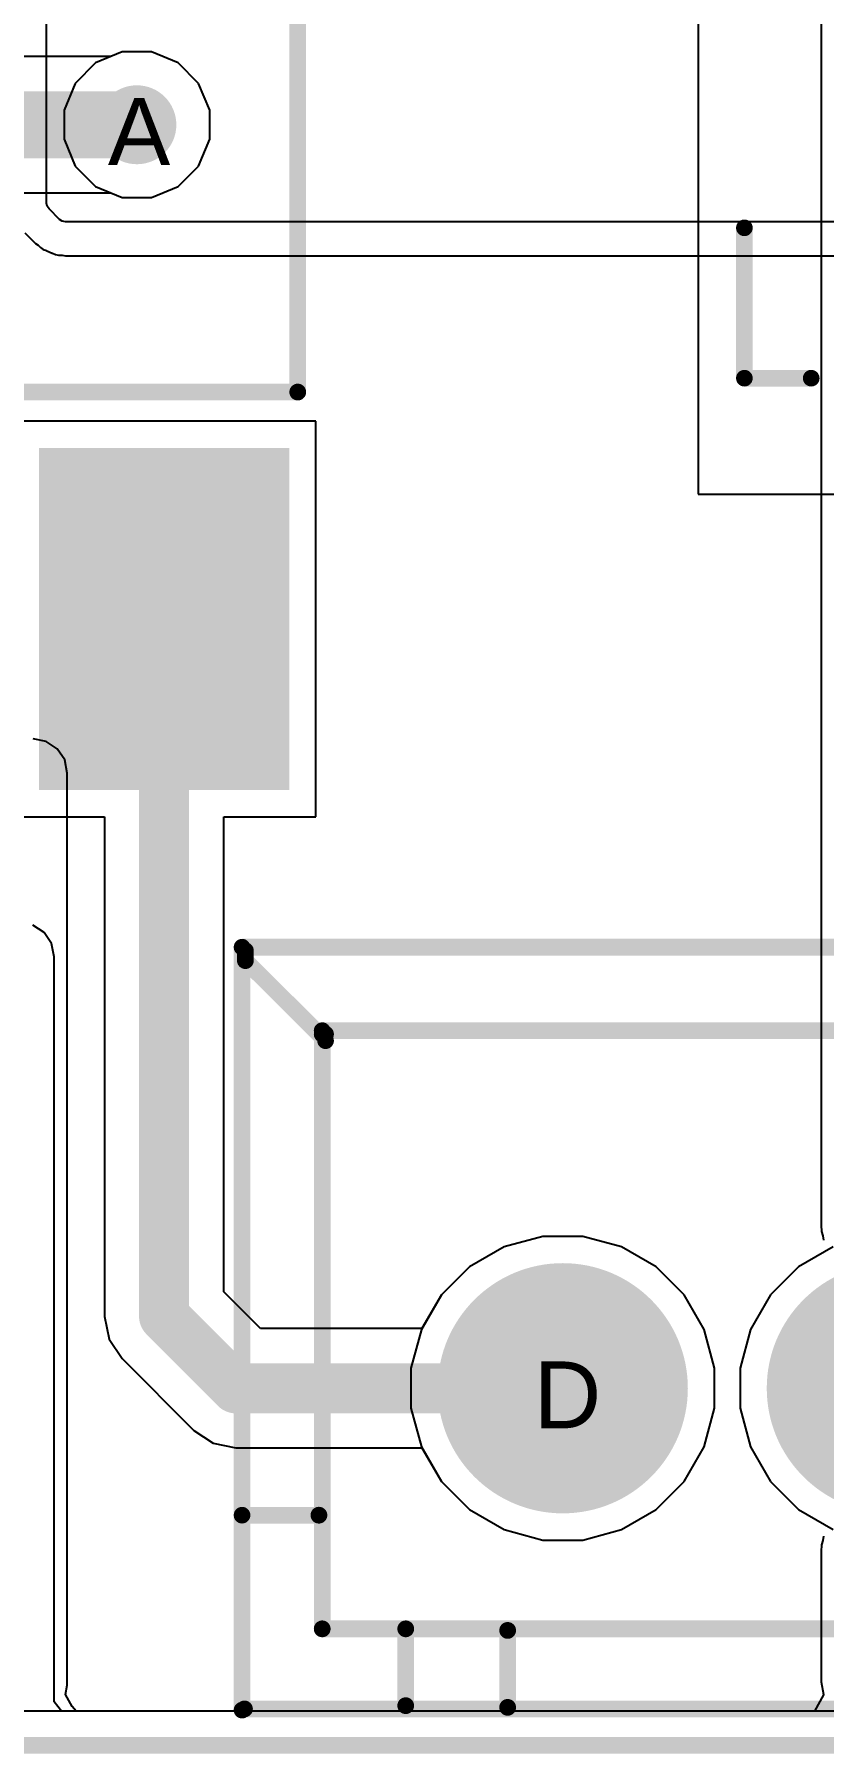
# Model space of a CAD drawing. Header units: inches. Extents: x 0 to 5271, y 0 to 5417.
# Drawn here: x 129.5 to 135.5, y -0.06 to 13.01 of the extents above; entities that cross this region are included whole.
import ezdxf

# ---------------------------------------------------------------- set-up
doc = ezdxf.new("R2010")
doc.units = ezdxf.units.IN
for name, color, linetype in [('Board_Outline', 216, 'Continuous'), ('Bottom Layer', 5, 'Continuous'), ('Bottom Overlay', 54, 'Continuous'), ('Bottom Solder', 6, 'Continuous'), ('Drill Drawing', 1, 'Continuous'), ('L2_GND1', 16, 'Continuous'), ('L3_SIG1', 76, 'Continuous'), ('L4_PWR', 90, 'Continuous'), ('L5_GND2', 156, 'Continuous'), ('L6_SIG2', 130, 'Continuous'), ('L7_GND3', 216, 'Continuous'), ('Multi-Layer', 9, 'Continuous'), ('Pad Holes', 156, 'Continuous'), ('Top Layer', 1, 'Continuous'), ('Top Overlay', 2, 'Continuous'), ('Top Paste', 8, 'Continuous'), ('Top Solder', 216, 'Continuous'), ('Via Holes', 16, 'Continuous')]:
    doc.layers.add(name, color=color, linetype=linetype)
doc.styles.add('Arial', font='', dxfattribs={"height": 0.2})
doc.styles.get('Arial').set_extended_font_data('Arial')

# ---------------------------------------------------------------- blocks, each defined once
blk = doc.blocks.new('PC817X2NIPW_190')
at = {"layer": 'Top Layer'}
for points in [[(-3.65, 2.17), (-3.65, 0.37), (-6.15, 0.37), (-6.15, 2.17)], [(6.15, 2.17), (6.15, 0.37), (3.65, 0.37), (3.65, 2.17)], [(-3.65, -0.37), (-3.65, -2.17), (-6.15, -2.17), (-6.15, -0.37)], [(6.15, -0.37), (6.15, -2.17), (3.65, -2.17), (3.65, -0.37)]]:
    blk.add_hatch(color=1, dxfattribs=at).paths.add_polyline_path(points)
at = {"layer": 'Top Paste'}
for points in [[(-3.65, 2.17), (-3.65, 0.37), (-6.15, 0.37), (-6.15, 2.17)], [(6.15, 2.17), (6.15, 0.37), (3.65, 0.37), (3.65, 2.17)], [(-3.65, -0.37), (-3.65, -2.17), (-6.15, -2.17), (-6.15, -0.37)], [(6.15, -0.37), (6.15, -2.17), (3.65, -2.17), (3.65, -0.37)]]:
    blk.add_hatch(color=8, dxfattribs=at).paths.add_polyline_path(points)
at = {"layer": 'Top Solder'}
for points in [[(-3.599, 2.221), (-3.599, 0.319), (-6.201, 0.319), (-6.201, 2.221)], [(6.201, 2.221), (6.201, 0.319), (3.599, 0.319), (3.599, 2.221)], [(-3.599, -0.319), (-3.599, -2.221), (-6.201, -2.221), (-6.201, -0.319)], [(6.201, -0.319), (6.201, -2.221), (3.599, -2.221), (3.599, -0.319)]]:
    blk.add_hatch(color=216, dxfattribs=at).paths.add_polyline_path(points)
at = {"layer": 'Top Overlay'}
for points in [[(-3.175, 2.314, 0.127, 0.127, 0), (-3.175, -2.286, 0.127, 0.127, 0)], [(-3.175, 2.314, 0.127, 0.127, 0), (3.325, 2.314, 0.127, 0.127, 0)], [(3.325, 2.314, 0.127, 0.127, 0), (3.325, -2.286, 0.127, 0.127, 0)], [(-6.477, 1.473, 0.25, 0.25, 0), (-6.477, 1.219, 0.25, 0.25, 0)], [(-6.477, 1.473, 0.25, 0.25, 0), (-6.35, 1.346, 0.25, 0.25, 0)], [(-6.35, 1.346, 0.25, 0.25, 0), (-6.477, 1.219, 0.25, 0.25, 0)], [(-3.175, -2.286, 0.127, 0.127, 0), (3.325, -2.286, 0.127, 0.127, 0)]]:
    blk.add_lwpolyline(points, format="xyseb", dxfattribs=at)
for points in [[(-3.207, 2.314, 0.0635, 0.0635, 1), (-3.143, 2.314, 0.0635, 0.0635, 1)], [(-3.207, 2.314, 0.0635, 0.0635, 1), (-3.143, 2.314, 0.0635, 0.0635, 1)], [(3.293, 2.314, 0.0635, 0.0635, 1), (3.357, 2.314, 0.0635, 0.0635, 1)], [(3.293, 2.314, 0.0635, 0.0635, 1), (3.357, 2.314, 0.0635, 0.0635, 1)], [(-6.539, 1.473, 0.125, 0.125, 1), (-6.414, 1.473, 0.125, 0.125, 1)], [(-6.539, 1.473, 0.125, 0.125, 1), (-6.414, 1.473, 0.125, 0.125, 1)], [(-6.412, 1.346, 0.125, 0.125, 1), (-6.287, 1.346, 0.125, 0.125, 1)], [(-6.412, 1.346, 0.125, 0.125, 1), (-6.287, 1.346, 0.125, 0.125, 1)], [(-6.539, 1.219, 0.125, 0.125, 1), (-6.414, 1.219, 0.125, 0.125, 1)], [(-6.539, 1.219, 0.125, 0.125, 1), (-6.414, 1.219, 0.125, 0.125, 1)], [(-3.207, -2.286, 0.0635, 0.0635, 1), (-3.143, -2.286, 0.0635, 0.0635, 1)], [(-3.207, -2.286, 0.0635, 0.0635, 1), (-3.143, -2.286, 0.0635, 0.0635, 1)], [(3.293, -2.286, 0.0635, 0.0635, 1), (3.357, -2.286, 0.0635, 0.0635, 1)], [(3.293, -2.286, 0.0635, 0.0635, 1), (3.357, -2.286, 0.0635, 0.0635, 1)]]:
    blk.add_lwpolyline(points, format="xyseb", close=True, dxfattribs=at)
blk = doc.blocks.new('XH_2A_Y_192')
at = {"layer": 'Bottom Layer'}
h = blk.add_hatch(color=5, dxfattribs=at)
edge = h.paths.add_edge_path()
edge.add_arc((0, 0), 0.9, 0, 360)
h = blk.add_hatch(color=5, dxfattribs=at)
edge = h.paths.add_edge_path()
edge.add_arc((2.502, 0), 0.9, 0, 360)
at = {"layer": 'Bottom Solder'}
h = blk.add_hatch(color=6, dxfattribs=at)
edge = h.paths.add_edge_path()
edge.add_arc((0, 0), 0.951, 0, 360)
h = blk.add_hatch(color=6, dxfattribs=at)
edge = h.paths.add_edge_path()
edge.add_arc((2.502, 0), 0.951, 0, 360)
at = {"layer": 'L2_GND1'}
h = blk.add_hatch(color=16, dxfattribs=at)
edge = h.paths.add_edge_path()
edge.add_arc((0, 0), 0.9, 0, 360)
h = blk.add_hatch(color=16, dxfattribs=at)
edge = h.paths.add_edge_path()
edge.add_arc((2.502, 0), 0.9, 0, 360)
at = {"layer": 'L3_SIG1'}
h = blk.add_hatch(color=76, dxfattribs=at)
edge = h.paths.add_edge_path()
edge.add_arc((0, 0), 0.9, 0, 360)
h = blk.add_hatch(color=76, dxfattribs=at)
edge = h.paths.add_edge_path()
edge.add_arc((2.502, 0), 0.9, 0, 360)
at = {"layer": 'L4_PWR'}
h = blk.add_hatch(color=90, dxfattribs=at)
edge = h.paths.add_edge_path()
edge.add_arc((0, 0), 0.9, 0, 360)
h = blk.add_hatch(color=90, dxfattribs=at)
edge = h.paths.add_edge_path()
edge.add_arc((2.502, 0), 0.9, 0, 360)
at = {"layer": 'L5_GND2'}
h = blk.add_hatch(color=156, dxfattribs=at)
edge = h.paths.add_edge_path()
edge.add_arc((0, 0), 0.9, 0, 360)
h = blk.add_hatch(color=156, dxfattribs=at)
edge = h.paths.add_edge_path()
edge.add_arc((2.502, 0), 0.9, 0, 360)
at = {"layer": 'L6_SIG2'}
h = blk.add_hatch(color=130, dxfattribs=at)
edge = h.paths.add_edge_path()
edge.add_arc((0, 0), 0.9, 0, 360)
h = blk.add_hatch(color=130, dxfattribs=at)
edge = h.paths.add_edge_path()
edge.add_arc((2.502, 0), 0.9, 0, 360)
at = {"layer": 'L7_GND3'}
h = blk.add_hatch(color=216, dxfattribs=at)
edge = h.paths.add_edge_path()
edge.add_arc((0, 0), 0.9, 0, 360)
h = blk.add_hatch(color=216, dxfattribs=at)
edge = h.paths.add_edge_path()
edge.add_arc((2.502, 0), 0.9, 0, 360)
at = {"layer": 'Multi-Layer'}
h = blk.add_hatch(color=9, dxfattribs=at)
edge = h.paths.add_edge_path()
edge.add_arc((0, 0), 0.9, 0, 360)
h = blk.add_hatch(color=9, dxfattribs=at)
edge = h.paths.add_edge_path()
edge.add_arc((2.502, 0), 0.9, 0, 360)
at = {"layer": 'Pad Holes'}
h = blk.add_hatch(color=7, dxfattribs=at)
edge = h.paths.add_edge_path()
edge.add_arc((0, 0), 0.5, 0, 360)
h = blk.add_hatch(color=7, dxfattribs=at)
edge = h.paths.add_edge_path()
edge.add_arc((2.502, 0), 0.5, 0, 360)
at = {"layer": 'Top Layer'}
h = blk.add_hatch(color=1, dxfattribs=at)
edge = h.paths.add_edge_path()
edge.add_arc((0, 0), 0.9, 0, 360)
h = blk.add_hatch(color=1, dxfattribs=at)
edge = h.paths.add_edge_path()
edge.add_arc((2.502, 0), 0.9, 0, 360)
at = {"layer": 'Top Solder'}
h = blk.add_hatch(color=216, dxfattribs=at)
edge = h.paths.add_edge_path()
edge.add_arc((0, 0), 0.951, 0, 360)
h = blk.add_hatch(color=216, dxfattribs=at)
edge = h.paths.add_edge_path()
edge.add_arc((2.502, 0), 0.951, 0, 360)
at = {"layer": 'Top Overlay'}
for points in [[(-2.438, 3.353, 0.127, 0.127, 0), (5.062, 3.353, 0.127, 0.127, 0)], [(-2.438, -2.447, 0.127, 0.127, 0), (-2.438, 3.353, 0.127, 0.127, 0)], [(5.08, -2.438, 0.127, 0.127, 0), (5.08, 3.353, 0.127, 0.127, 0)], [(-2.413, 3.251, 0.127, 0.127, 0), (-2.413, 3.327, 0.127, 0.127, 0)], [(-2.413, 3.251, 0.127, 0.127, 0), (-1.803, 2.642, 0.127, 0.127, 0)], [(4.42, 2.642, 0.127, 0.127, 0), (5.029, 3.251, 0.127, 0.127, 0)], [(5.029, 3.251, 0.127, 0.127, 0), (5.029, 3.327, 0.127, 0.127, 0)], [(-1.829, 2.718, 0.127, 0.127, 0), (4.445, 2.718, 0.127, 0.127, 0)], [(-1.829, 2.692, 0.127, 0.127, 0), (-1.803, 2.692, 0.127, 0.127, 0)], [(-1.829, -1.829, 0.127, 0.127, 0), (-1.829, 2.692, 0.127, 0.127, 0)], [(4.445, -1.829, 0.127, 0.127, 0), (4.445, 2.718, 0.127, 0.127, 0)], [(-2.438, -0.965, 0.127, 0.127, 0), (-1.854, -0.965, 0.127, 0.127, 0)], [(4.47, -1.143, 0.127, 0.127, 0), (5.055, -1.143, 0.127, 0.127, 0)], [(-1.829, -1.829, 0.127, 0.127, 0), (4.445, -1.829, 0.127, 0.127, 0)], [(-1.194, -2.413, 0.127, 0.127, 0), (-1.194, -1.829, 0.127, 0.127, 0)], [(-0.419, -2.426, 0.127, 0.127, 0), (-0.419, -1.841, 0.127, 0.127, 0)], [(3.048, -2.413, 0.127, 0.127, 0), (3.048, -1.829, 0.127, 0.127, 0)], [(3.823, -2.426, 0.127, 0.127, 0), (3.823, -1.841, 0.127, 0.127, 0)], [(-2.42, -2.438, 0.127, 0.127, 0), (5.08, -2.438, 0.127, 0.127, 0)]]:
    blk.add_lwpolyline(points, format="xyseb", dxfattribs=at)
for points in [[(-2.47, 3.353, 0.0635, 0.0635, 1), (-2.407, 3.353, 0.0635, 0.0635, 1)], [(-2.47, 3.353, 0.0635, 0.0635, 1), (-2.407, 3.353, 0.0635, 0.0635, 1)], [(5.03, 3.353, 0.0635, 0.0635, 1), (5.093, 3.353, 0.0635, 0.0635, 1)], [(5.048, 3.353, 0.0635, 0.0635, 1), (5.112, 3.353, 0.0635, 0.0635, 1)], [(-2.445, 3.327, 0.0635, 0.0635, 1), (-2.381, 3.327, 0.0635, 0.0635, 1)], [(-2.445, 3.251, 0.0635, 0.0635, 1), (-2.381, 3.251, 0.0635, 0.0635, 1)], [(-2.445, 3.251, 0.0635, 0.0635, 1), (-2.381, 3.251, 0.0635, 0.0635, 1)], [(4.997, 3.327, 0.0635, 0.0635, 1), (5.061, 3.327, 0.0635, 0.0635, 1)], [(4.997, 3.251, 0.0635, 0.0635, 1), (5.061, 3.251, 0.0635, 0.0635, 1)], [(4.997, 3.251, 0.0635, 0.0635, 1), (5.061, 3.251, 0.0635, 0.0635, 1)], [(-1.861, 2.718, 0.0635, 0.0635, 1), (-1.797, 2.718, 0.0635, 0.0635, 1)], [(-1.861, 2.692, 0.0635, 0.0635, 1), (-1.797, 2.692, 0.0635, 0.0635, 1)], [(-1.861, 2.692, 0.0635, 0.0635, 1), (-1.797, 2.692, 0.0635, 0.0635, 1)], [(-1.835, 2.692, 0.0635, 0.0635, 1), (-1.772, 2.692, 0.0635, 0.0635, 1)], [(4.413, 2.718, 0.0635, 0.0635, 1), (4.477, 2.718, 0.0635, 0.0635, 1)], [(4.413, 2.718, 0.0635, 0.0635, 1), (4.477, 2.718, 0.0635, 0.0635, 1)], [(-1.835, 2.642, 0.0635, 0.0635, 1), (-1.772, 2.642, 0.0635, 0.0635, 1)], [(4.388, 2.642, 0.0635, 0.0635, 1), (4.451, 2.642, 0.0635, 0.0635, 1)], [(-2.47, -0.965, 0.0635, 0.0635, 1), (-2.407, -0.965, 0.0635, 0.0635, 1)], [(-1.886, -0.965, 0.0635, 0.0635, 1), (-1.822, -0.965, 0.0635, 0.0635, 1)], [(4.439, -1.143, 0.0635, 0.0635, 1), (4.502, -1.143, 0.0635, 0.0635, 1)], [(5.023, -1.143, 0.0635, 0.0635, 1), (5.086, -1.143, 0.0635, 0.0635, 1)], [(-1.861, -1.829, 0.0635, 0.0635, 1), (-1.797, -1.829, 0.0635, 0.0635, 1)], [(-1.861, -1.829, 0.0635, 0.0635, 1), (-1.797, -1.829, 0.0635, 0.0635, 1)], [(-1.226, -1.829, 0.0635, 0.0635, 1), (-1.162, -1.829, 0.0635, 0.0635, 1)], [(-0.451, -1.841, 0.0635, 0.0635, 1), (-0.387, -1.841, 0.0635, 0.0635, 1)], [(3.016, -1.829, 0.0635, 0.0635, 1), (3.08, -1.829, 0.0635, 0.0635, 1)], [(3.791, -1.841, 0.0635, 0.0635, 1), (3.854, -1.841, 0.0635, 0.0635, 1)], [(4.413, -1.829, 0.0635, 0.0635, 1), (4.477, -1.829, 0.0635, 0.0635, 1)], [(4.413, -1.829, 0.0635, 0.0635, 1), (4.477, -1.829, 0.0635, 0.0635, 1)], [(-1.226, -2.413, 0.0635, 0.0635, 1), (-1.162, -2.413, 0.0635, 0.0635, 1)], [(3.016, -2.413, 0.0635, 0.0635, 1), (3.08, -2.413, 0.0635, 0.0635, 1)], [(-2.47, -2.447, 0.0635, 0.0635, 1), (-2.407, -2.447, 0.0635, 0.0635, 1)], [(-2.452, -2.438, 0.0635, 0.0635, 1), (-2.388, -2.438, 0.0635, 0.0635, 1)], [(-0.451, -2.426, 0.0635, 0.0635, 1), (-0.387, -2.426, 0.0635, 0.0635, 1)], [(3.791, -2.426, 0.0635, 0.0635, 1), (3.854, -2.426, 0.0635, 0.0635, 1)], [(5.048, -2.438, 0.0635, 0.0635, 1), (5.112, -2.438, 0.0635, 0.0635, 1)], [(5.048, -2.438, 0.0635, 0.0635, 1), (5.112, -2.438, 0.0635, 0.0635, 1)]]:
    blk.add_lwpolyline(points, format="xyseb", close=True, dxfattribs=at)
blk = doc.blocks.new('XKNANO_113_B_294')
at = {"layer": 'Bottom Overlay'}
for points in [[(6.579, -7.061, 0.127, 0.127, 0), (6.579, -6.553, 0.127, 0.127, 0)], [(6.579, -7.061, 0.127, 0.127, 0), (5.436, -7.061, 0.127, 0.127, 0)]]:
    blk.add_lwpolyline(points, format="xyseb", dxfattribs=at)
for points in [[(6.547, -6.553, 0.0635, 0.0635, 1), (6.61, -6.553, 0.0635, 0.0635, 1)], [(5.404, -7.061, 0.0635, 0.0635, 1), (5.467, -7.061, 0.0635, 0.0635, 1)], [(6.547, -7.061, 0.0635, 0.0635, 1), (6.61, -7.061, 0.0635, 0.0635, 1)], [(6.547, -7.061, 0.0635, 0.0635, 1), (6.61, -7.061, 0.0635, 0.0635, 1)]]:
    blk.add_lwpolyline(points, format="xyseb", close=True, dxfattribs=at)

msp = doc.modelspace()

# ---------------------------------------------------------------- hatches: boundary and pattern name
at = {"layer": 'Bottom Layer'}
h = msp.add_hatch(color=5, dxfattribs=at)
edge = h.paths.add_edge_path()
edge.add_arc((130.277, 12.319), 0.3, 0, 360)
at = {"layer": 'L2_GND1'}
h = msp.add_hatch(color=16, dxfattribs=at)
edge = h.paths.add_edge_path()
edge.add_arc((130.277, 12.319), 0.3, 0, 360)
at = {"layer": 'L3_SIG1'}
h = msp.add_hatch(color=76, dxfattribs=at)
edge = h.paths.add_edge_path()
edge.add_arc((130.277, 12.319), 0.3, 0, 360)
at = {"layer": 'L4_PWR'}
h = msp.add_hatch(color=90, dxfattribs=at)
edge = h.paths.add_edge_path()
edge.add_arc((130.277, 12.319), 0.3, 0, 360)
at = {"layer": 'L5_GND2'}
h = msp.add_hatch(color=156, dxfattribs=at)
edge = h.paths.add_edge_path()
edge.add_arc((130.277, 12.319), 0.3, 0, 360)
at = {"layer": 'L6_SIG2'}
h = msp.add_hatch(color=130, dxfattribs=at)
edge = h.paths.add_edge_path()
edge.add_arc((130.277, 12.319), 0.3, 0, 360)
at = {"layer": 'L7_GND3'}
h = msp.add_hatch(color=216, dxfattribs=at)
edge = h.paths.add_edge_path()
edge.add_arc((130.277, 12.319), 0.3, 0, 360)
at = {"layer": 'Top Layer'}
h = msp.add_hatch(color=1, dxfattribs=at)
edge = h.paths.add_edge_path()
edge.add_arc((130.277, 12.319), 0.3, 0, 360)
at = {"layer": 'Via Holes'}
h = msp.add_hatch(color=7, dxfattribs=at)
edge = h.paths.add_edge_path()
edge.add_arc((130.277, 12.319), 0.15, 0, 360)

# ---------------------------------------------------------------- linework, layer by layer
at = {"layer": 'Board_Outline'}
msp.add_lwpolyline([(0, 0, 0.127, 0.127, 0), (150, 0, 0.127, 0.127, 0)], format="xyseb", dxfattribs=at)
at = {"layer": 'Bottom Layer'}
for p, q in [((134.544, 38.354), (134.544, 11.466)), ((134.544, 13.847), (134.544, 11.466)), ((130.079, 12.837), (110.654, 12.837)), ((130.166, 12.873), (130.079, 12.837)), ((130.387, 12.873), (130.166, 12.873)), ((130.59, 12.789), (130.387, 12.873)), ((130.746, 12.633), (130.59, 12.789)), ((130.831, 12.429), (130.746, 12.633)), ((130.831, 12.209), (130.831, 12.429)), ((130.746, 12.005), (130.831, 12.209)), ((130.59, 11.849), (130.746, 12.005)), ((110.439, 11.801), (130.079, 11.801)), ((130.079, 11.801), (130.166, 11.765)), ((130.166, 11.765), (130.387, 11.765)), ((130.387, 11.765), (130.59, 11.849)), ((134.544, 11.466), (134.544, 11.39)), ((134.544, 11.466), (134.544, 9.511)), ((134.544, 11.39), (134.544, 9.511)), ((134.544, 9.511), (150, 9.511)), ((134.544, 9.511), (149.741, 9.511)), ((133.363, 3.868), (133.07, 3.79)), ((133.667, 3.868), (133.363, 3.868)), ((133.961, 3.79), (133.667, 3.868)), ((133.07, 3.79), (132.807, 3.638)), ((134.224, 3.638), (133.961, 3.79)), ((132.807, 3.638), (132.592, 3.423)), ((134.439, 3.423), (134.224, 3.638)), ((132.592, 3.423), (132.44, 3.16)), ((134.59, 3.16), (134.439, 3.423)), ((132.44, 3.16), (132.361, 2.866)), ((134.669, 2.866), (134.59, 3.16)), ((132.361, 2.866), (132.361, 2.562)), ((134.669, 2.562), (134.669, 2.866)), ((132.361, 2.562), (132.44, 2.269)), ((134.59, 2.269), (134.669, 2.562)), ((132.44, 2.269), (132.592, 2.006)), ((134.439, 2.006), (134.59, 2.269)), ((132.592, 2.006), (132.807, 1.791)), ((134.224, 1.791), (134.439, 2.006)), ((132.807, 1.791), (133.07, 1.639)), ((133.961, 1.639), (134.224, 1.791)), ((133.07, 1.639), (133.363, 1.56)), ((133.667, 1.56), (133.961, 1.639)), ((133.363, 1.56), (133.667, 1.56)), ((149.741, 0.259), (124.459, 0.259))]:
    msp.add_line(p, q, dxfattribs=at)
msp.add_lwpolyline([(110.439, 12.319, 0.508, 0.508, 0), (130.277, 12.319, 0.508, 0.508, 0)], format="xyseb", dxfattribs=at)
msp.add_lwpolyline([(130.15, 12.319, 0.254, 0.254, 1), (130.404, 12.319, 0.254, 0.254, 1)], format="xyseb", close=True, dxfattribs=at)
at = {"layer": 'L2_GND1'}
for p, q in [((135.479, 38.405), (135.479, 3.938)), ((130.166, 12.873), (129.963, 12.789)), ((130.387, 12.873), (130.166, 12.873)), ((130.59, 12.789), (130.387, 12.873)), ((129.963, 12.789), (129.807, 12.633)), ((130.746, 12.633), (130.59, 12.789)), ((129.807, 12.633), (129.723, 12.429)), ((130.831, 12.429), (130.746, 12.633)), ((129.723, 12.429), (129.723, 12.209)), ((130.831, 12.209), (130.831, 12.429)), ((129.723, 12.209), (129.807, 12.005)), ((130.746, 12.005), (130.831, 12.209)), ((129.807, 12.005), (129.963, 11.849)), ((130.59, 11.849), (130.746, 12.005)), ((129.963, 11.849), (130.166, 11.765)), ((130.166, 11.765), (130.387, 11.765)), ((130.387, 11.765), (130.59, 11.849)), ((135.479, 3.938), (135.482, 3.922)), ((135.482, 3.922), (135.481, 3.905)), ((133.363, 3.868), (133.07, 3.79)), ((133.667, 3.868), (133.363, 3.868)), ((133.961, 3.79), (133.667, 3.868)), ((135.481, 3.905), (135.492, 3.873)), ((135.492, 3.873), (135.498, 3.839)), ((133.07, 3.79), (132.807, 3.638)), ((134.224, 3.638), (133.961, 3.79)), ((132.807, 3.638), (132.592, 3.423)), ((134.439, 3.423), (134.224, 3.638)), ((132.592, 3.423), (132.44, 3.16)), ((134.59, 3.16), (134.439, 3.423)), ((132.44, 3.16), (132.361, 2.866)), ((134.669, 2.866), (134.59, 3.16)), ((132.361, 2.866), (132.361, 2.562)), ((134.669, 2.562), (134.669, 2.866)), ((132.361, 2.562), (132.44, 2.269)), ((134.59, 2.269), (134.669, 2.562)), ((132.44, 2.269), (132.592, 2.006)), ((134.439, 2.006), (134.59, 2.269)), ((132.592, 2.006), (132.807, 1.791)), ((134.224, 1.791), (134.439, 2.006)), ((132.807, 1.791), (133.07, 1.639)), ((133.961, 1.639), (134.224, 1.791)), ((133.07, 1.639), (133.363, 1.56)), ((133.667, 1.56), (133.961, 1.639)), ((135.498, 1.589), (135.492, 1.556)), ((133.363, 1.56), (133.667, 1.56)), ((135.482, 1.507), (135.479, 1.49)), ((135.479, 1.49), (135.479, 0.483)), ((135.492, 1.556), (135.481, 1.524)), ((135.481, 1.524), (135.482, 1.507)), ((135.479, 0.483), (135.498, 0.386)), ((135.498, 0.383), (135.429, 0.259)), ((135.498, 0.386), (135.498, 0.383)), ((135.429, 0.259), (93.91, 0.259))]:
    msp.add_line(p, q, dxfattribs=at)
at = {"layer": 'L3_SIG1'}
for p, q in [((130.166, 12.873), (129.963, 12.789)), ((130.387, 12.873), (130.166, 12.873)), ((130.59, 12.789), (130.387, 12.873)), ((129.963, 12.789), (129.807, 12.633)), ((130.746, 12.633), (130.59, 12.789)), ((129.807, 12.633), (129.723, 12.429)), ((130.831, 12.429), (130.746, 12.633)), ((129.723, 12.429), (129.723, 12.209)), ((130.831, 12.209), (130.831, 12.429)), ((129.723, 12.209), (129.807, 12.005)), ((130.746, 12.005), (130.831, 12.209)), ((129.807, 12.005), (129.963, 11.849)), ((130.59, 11.849), (130.746, 12.005)), ((129.963, 11.849), (130.166, 11.765)), ((130.166, 11.765), (130.387, 11.765)), ((130.387, 11.765), (130.59, 11.849)), ((129.571, 6.178), (129.487, 6.234)), ((129.627, 6.094), (129.571, 6.178)), ((129.647, 5.994), (129.627, 6.094)), ((129.647, 0.33), (129.647, 5.994)), ((133.363, 3.868), (133.07, 3.79)), ((133.667, 3.868), (133.363, 3.868)), ((133.961, 3.79), (133.667, 3.868)), ((133.07, 3.79), (132.807, 3.638)), ((134.224, 3.638), (133.961, 3.79)), ((132.807, 3.638), (132.592, 3.423)), ((134.439, 3.423), (134.224, 3.638)), ((132.592, 3.423), (132.44, 3.16)), ((134.59, 3.16), (134.439, 3.423)), ((132.44, 3.16), (132.361, 2.866)), ((134.669, 2.866), (134.59, 3.16)), ((132.361, 2.866), (132.361, 2.562)), ((134.669, 2.562), (134.669, 2.866)), ((132.361, 2.562), (132.44, 2.269)), ((134.59, 2.269), (134.669, 2.562)), ((132.44, 2.269), (132.592, 2.006)), ((134.439, 2.006), (134.59, 2.269)), ((132.592, 2.006), (132.807, 1.791)), ((134.224, 1.791), (134.439, 2.006)), ((132.807, 1.791), (133.07, 1.639)), ((133.961, 1.639), (134.224, 1.791)), ((133.07, 1.639), (133.363, 1.56)), ((133.667, 1.56), (133.961, 1.639)), ((133.363, 1.56), (133.667, 1.56)), ((129.705, 0.259), (129.647, 0.33)), ((149.741, 0.259), (129.705, 0.259))]:
    msp.add_line(p, q, dxfattribs=at)
at = {"layer": 'L4_PWR'}
for p, q in [((129.591, 11.724), (129.591, 15.418)), ((129.595, 11.701), (129.591, 11.724)), ((129.609, 11.681), (129.595, 11.701)), ((129.689, 11.6), (129.609, 11.681)), ((129.709, 11.587), (129.689, 11.6)), ((129.733, 11.582), (129.709, 11.587)), ((149.741, 11.582), (129.733, 11.582)), ((129.426, 11.498), (129.506, 11.417)), ((129.506, 11.417), (129.527, 11.403)), ((129.527, 11.403), (129.545, 11.385)), ((129.545, 11.385), (129.565, 11.372)), ((129.565, 11.372), (129.589, 11.362)), ((129.589, 11.362), (129.59, 11.361)), ((129.59, 11.361), (129.592, 11.361)), ((129.592, 11.361), (129.632, 11.344)), ((129.632, 11.344), (129.634, 11.343)), ((129.634, 11.343), (129.635, 11.343)), ((129.635, 11.343), (129.659, 11.333)), ((129.659, 11.333), (129.682, 11.328)), ((129.682, 11.328), (129.708, 11.328)), ((129.708, 11.328), (129.733, 11.323)), ((129.733, 11.323), (149.741, 11.323)), ((133.363, 3.868), (133.07, 3.79)), ((133.667, 3.868), (133.363, 3.868)), ((133.961, 3.79), (133.667, 3.868)), ((133.07, 3.79), (132.807, 3.638)), ((134.224, 3.638), (133.961, 3.79)), ((135.572, 3.79), (135.308, 3.638)), ((132.807, 3.638), (132.592, 3.423)), ((134.439, 3.423), (134.224, 3.638)), ((135.308, 3.638), (135.094, 3.423)), ((132.592, 3.423), (132.44, 3.16)), ((134.59, 3.16), (134.439, 3.423)), ((135.094, 3.423), (134.942, 3.16)), ((132.44, 3.16), (132.361, 2.866)), ((134.669, 2.866), (134.59, 3.16)), ((134.942, 3.16), (134.863, 2.866)), ((132.361, 2.866), (132.361, 2.562)), ((134.669, 2.562), (134.669, 2.866)), ((134.863, 2.866), (134.863, 2.562)), ((132.361, 2.562), (132.44, 2.269)), ((134.59, 2.269), (134.669, 2.562)), ((134.863, 2.562), (134.942, 2.269)), ((132.44, 2.269), (132.592, 2.006)), ((134.439, 2.006), (134.59, 2.269)), ((134.942, 2.269), (135.094, 2.006)), ((132.592, 2.006), (132.807, 1.791)), ((134.224, 1.791), (134.439, 2.006)), ((135.094, 2.006), (135.308, 1.791)), ((132.807, 1.791), (133.07, 1.639)), ((133.961, 1.639), (134.224, 1.791)), ((135.308, 1.791), (135.572, 1.639)), ((133.07, 1.639), (133.363, 1.56)), ((133.667, 1.56), (133.961, 1.639)), ((133.363, 1.56), (133.667, 1.56)), ((149.741, 0.259), (93.91, 0.259))]:
    msp.add_line(p, q, dxfattribs=at)
at = {"layer": 'L5_GND2'}
for p, q in [((130.166, 12.873), (129.963, 12.789)), ((130.387, 12.873), (130.166, 12.873)), ((130.59, 12.789), (130.387, 12.873)), ((129.963, 12.789), (129.807, 12.633)), ((130.746, 12.633), (130.59, 12.789)), ((129.807, 12.633), (129.723, 12.429)), ((130.831, 12.429), (130.746, 12.633)), ((129.723, 12.429), (129.723, 12.209)), ((130.831, 12.209), (130.831, 12.429)), ((129.723, 12.209), (129.807, 12.005)), ((130.746, 12.005), (130.831, 12.209)), ((129.807, 12.005), (129.963, 11.849)), ((130.59, 11.849), (130.746, 12.005)), ((129.963, 11.849), (130.166, 11.765)), ((130.166, 11.765), (130.387, 11.765)), ((130.387, 11.765), (130.59, 11.849)), ((133.363, 3.868), (133.07, 3.79)), ((133.667, 3.868), (133.363, 3.868)), ((133.961, 3.79), (133.667, 3.868)), ((133.07, 3.79), (132.807, 3.638)), ((134.224, 3.638), (133.961, 3.79)), ((132.807, 3.638), (132.592, 3.423)), ((134.439, 3.423), (134.224, 3.638)), ((132.592, 3.423), (132.44, 3.16)), ((134.59, 3.16), (134.439, 3.423)), ((132.44, 3.16), (132.361, 2.866)), ((134.669, 2.866), (134.59, 3.16)), ((132.361, 2.866), (132.361, 2.562)), ((134.669, 2.562), (134.669, 2.866)), ((132.361, 2.562), (132.44, 2.269)), ((134.59, 2.269), (134.669, 2.562)), ((132.44, 2.269), (132.592, 2.006)), ((134.439, 2.006), (134.59, 2.269)), ((132.592, 2.006), (132.807, 1.791)), ((134.224, 1.791), (134.439, 2.006)), ((132.807, 1.791), (133.07, 1.639)), ((133.961, 1.639), (134.224, 1.791)), ((133.07, 1.639), (133.363, 1.56)), ((133.667, 1.56), (133.961, 1.639)), ((133.363, 1.56), (133.667, 1.56)), ((149.741, 0.259), (93.91, 0.259))]:
    msp.add_line(p, q, dxfattribs=at)
at = {"layer": 'L6_SIG2'}
for p, q in [((130.166, 12.873), (129.963, 12.789)), ((130.387, 12.873), (130.166, 12.873)), ((130.59, 12.789), (130.387, 12.873)), ((129.963, 12.789), (129.807, 12.633)), ((130.746, 12.633), (130.59, 12.789)), ((129.807, 12.633), (129.723, 12.429)), ((130.831, 12.429), (130.746, 12.633)), ((129.723, 12.429), (129.723, 12.209)), ((130.831, 12.209), (130.831, 12.429)), ((129.723, 12.209), (129.807, 12.005)), ((130.746, 12.005), (130.831, 12.209)), ((129.807, 12.005), (129.963, 11.849)), ((130.59, 11.849), (130.746, 12.005)), ((129.963, 11.849), (130.166, 11.765)), ((130.166, 11.765), (130.387, 11.765)), ((130.387, 11.765), (130.59, 11.849)), ((129.588, 7.631), (129.489, 7.65)), ((129.672, 7.575), (129.588, 7.631)), ((129.728, 7.491), (129.672, 7.575)), ((129.748, 7.391), (129.728, 7.491)), ((129.748, 0.457), (129.748, 7.391)), ((133.363, 3.868), (133.07, 3.79)), ((133.667, 3.868), (133.363, 3.868)), ((133.961, 3.79), (133.667, 3.868)), ((133.07, 3.79), (132.807, 3.638)), ((134.224, 3.638), (133.961, 3.79)), ((132.807, 3.638), (132.592, 3.423)), ((134.439, 3.423), (134.224, 3.638)), ((132.592, 3.423), (132.44, 3.16)), ((134.59, 3.16), (134.439, 3.423)), ((132.44, 3.16), (132.361, 2.866)), ((134.669, 2.866), (134.59, 3.16)), ((132.361, 2.866), (132.361, 2.562)), ((134.669, 2.562), (134.669, 2.866)), ((132.361, 2.562), (132.44, 2.269)), ((134.59, 2.269), (134.669, 2.562)), ((132.44, 2.269), (132.592, 2.006)), ((134.439, 2.006), (134.59, 2.269)), ((132.592, 2.006), (132.807, 1.791)), ((134.224, 1.791), (134.439, 2.006)), ((132.807, 1.791), (133.07, 1.639)), ((133.961, 1.639), (134.224, 1.791)), ((133.07, 1.639), (133.363, 1.56)), ((133.667, 1.56), (133.961, 1.639)), ((133.363, 1.56), (133.667, 1.56)), ((129.734, 0.386), (129.748, 0.457)), ((129.784, 0.295), (129.734, 0.386)), ((129.815, 0.259), (129.784, 0.295)), ((149.741, 0.259), (129.815, 0.259))]:
    msp.add_line(p, q, dxfattribs=at)
at = {"layer": 'L7_GND3'}
for p, q in [((130.166, 12.873), (129.963, 12.789)), ((130.387, 12.873), (130.166, 12.873)), ((130.59, 12.789), (130.387, 12.873)), ((129.963, 12.789), (129.807, 12.633)), ((130.746, 12.633), (130.59, 12.789)), ((129.807, 12.633), (129.723, 12.429)), ((130.831, 12.429), (130.746, 12.633)), ((129.723, 12.429), (129.723, 12.209)), ((130.831, 12.209), (130.831, 12.429)), ((129.723, 12.209), (129.807, 12.005)), ((130.746, 12.005), (130.831, 12.209)), ((129.807, 12.005), (129.963, 11.849)), ((130.59, 11.849), (130.746, 12.005)), ((129.963, 11.849), (130.166, 11.765)), ((130.166, 11.765), (130.387, 11.765)), ((130.387, 11.765), (130.59, 11.849)), ((133.363, 3.868), (133.07, 3.79)), ((133.667, 3.868), (133.363, 3.868)), ((133.961, 3.79), (133.667, 3.868)), ((133.07, 3.79), (132.807, 3.638)), ((134.224, 3.638), (133.961, 3.79)), ((132.807, 3.638), (132.592, 3.423)), ((134.439, 3.423), (134.224, 3.638)), ((132.592, 3.423), (132.44, 3.16)), ((134.59, 3.16), (134.439, 3.423)), ((132.44, 3.16), (132.361, 2.866)), ((134.669, 2.866), (134.59, 3.16)), ((132.361, 2.866), (132.361, 2.562)), ((134.669, 2.562), (134.669, 2.866)), ((132.361, 2.562), (132.44, 2.269)), ((134.59, 2.269), (134.669, 2.562)), ((132.44, 2.269), (132.592, 2.006)), ((134.439, 2.006), (134.59, 2.269)), ((132.592, 2.006), (132.807, 1.791)), ((134.224, 1.791), (134.439, 2.006)), ((132.807, 1.791), (133.07, 1.639)), ((133.961, 1.639), (134.224, 1.791)), ((133.07, 1.639), (133.363, 1.56)), ((133.667, 1.56), (133.961, 1.639)), ((133.363, 1.56), (133.667, 1.56)), ((149.741, 0.259), (93.91, 0.259))]:
    msp.add_line(p, q, dxfattribs=at)
at = {"layer": 'Top Layer'}
for p, q in [((130.166, 12.873), (129.963, 12.789)), ((130.387, 12.873), (130.166, 12.873)), ((130.59, 12.789), (130.387, 12.873)), ((129.963, 12.789), (129.807, 12.633)), ((130.746, 12.633), (130.59, 12.789)), ((129.807, 12.633), (129.723, 12.429)), ((130.831, 12.429), (130.746, 12.633)), ((129.723, 12.429), (129.723, 12.209)), ((130.831, 12.209), (130.831, 12.429)), ((129.723, 12.209), (129.807, 12.005)), ((130.746, 12.005), (130.831, 12.209)), ((129.807, 12.005), (129.963, 11.849)), ((130.59, 11.849), (130.746, 12.005)), ((129.963, 11.849), (130.166, 11.765)), ((130.166, 11.765), (130.387, 11.765)), ((130.387, 11.765), (130.59, 11.849)), ((131.638, 10.066), (129.33, 10.066)), ((131.638, 7.058), (131.638, 10.066)), ((129.33, 7.058), (130.031, 7.058)), ((130.031, 7.058), (130.031, 3.26)), ((130.937, 3.447), (130.937, 7.058)), ((130.937, 7.058), (131.638, 7.058)), ((133.363, 3.868), (133.07, 3.79)), ((133.667, 3.868), (133.363, 3.868)), ((133.961, 3.79), (133.667, 3.868)), ((133.07, 3.79), (132.807, 3.638)), ((134.224, 3.638), (133.961, 3.79)), ((132.807, 3.638), (132.592, 3.423)), ((134.439, 3.423), (134.224, 3.638)), ((131.217, 3.168), (130.937, 3.447)), ((132.592, 3.423), (132.444, 3.168)), ((134.59, 3.16), (134.439, 3.423)), ((130.031, 3.26), (130.065, 3.086)), ((132.444, 3.168), (131.217, 3.168)), ((134.669, 2.866), (134.59, 3.16)), ((130.065, 3.086), (130.164, 2.939)), ((130.164, 2.939), (130.709, 2.394)), ((134.669, 2.562), (134.669, 2.866)), ((134.59, 2.269), (134.669, 2.562)), ((130.709, 2.394), (130.709, 2.394)), ((130.709, 2.394), (130.856, 2.296)), ((130.856, 2.296), (131.029, 2.261)), ((131.029, 2.261), (132.444, 2.261)), ((132.444, 2.261), (132.592, 2.006)), ((134.439, 2.006), (134.59, 2.269)), ((132.592, 2.006), (132.807, 1.791)), ((134.224, 1.791), (134.439, 2.006)), ((132.807, 1.791), (133.07, 1.639)), ((133.961, 1.639), (134.224, 1.791)), ((133.07, 1.639), (133.363, 1.56)), ((133.667, 1.56), (133.961, 1.639)), ((133.363, 1.56), (133.667, 1.56)), ((149.741, 0.259), (124.601, 0.259))]:
    msp.add_line(p, q, dxfattribs=at)
for points in [[(130.484, 3.26, 0.381, 0.381, 0), (130.484, 8.562, 0.381, 0.381, 0)], [(130.484, 3.26, 0.381, 0.381, 0), (131.029, 2.714, 0.381, 0.381, 0)], [(131.029, 2.714, 0.381, 0.381, 0), (133.515, 2.714, 0.381, 0.381, 0)]]:
    msp.add_lwpolyline(points, format="xyseb", dxfattribs=at)
for points in [[(130.389, 8.562, 0.191, 0.191, 1), (130.579, 8.562, 0.191, 0.191, 1)], [(130.389, 3.26, 0.191, 0.191, 1), (130.579, 3.26, 0.191, 0.191, 1)], [(130.389, 3.26, 0.191, 0.191, 1), (130.579, 3.26, 0.191, 0.191, 1)], [(130.934, 2.714, 0.191, 0.191, 1), (131.125, 2.714, 0.191, 0.191, 1)], [(130.934, 2.714, 0.191, 0.191, 1), (131.125, 2.714, 0.191, 0.191, 1)], [(133.42, 2.714, 0.191, 0.191, 1), (133.61, 2.714, 0.191, 0.191, 1)]]:
    msp.add_lwpolyline(points, format="xyseb", close=True, dxfattribs=at)

# ---------------------------------------------------------------- block references
for name, p, rotation in [('XKNANO_113_B_294', (141.957, 16.971), 270), ('PC817X2NIPW_190', (129.214, 13.462), 90)]:
    msp.add_blockref(name, p, dxfattribs=dict(rotation=rotation))
msp.add_blockref('XH_2A_Y_192', (133.515, 2.714))

# ---------------------------------------------------------------- texts
at = {"layer": 'Drill Drawing', "style": 'Arial'}
for s, p in [('A', (130.057, 12.014)), ('D', (133.295, 2.41))]:
    msp.add_text(s, height=0.508, dxfattribs=at).set_placement(p)

doc.saveas('drawing.dxf')
